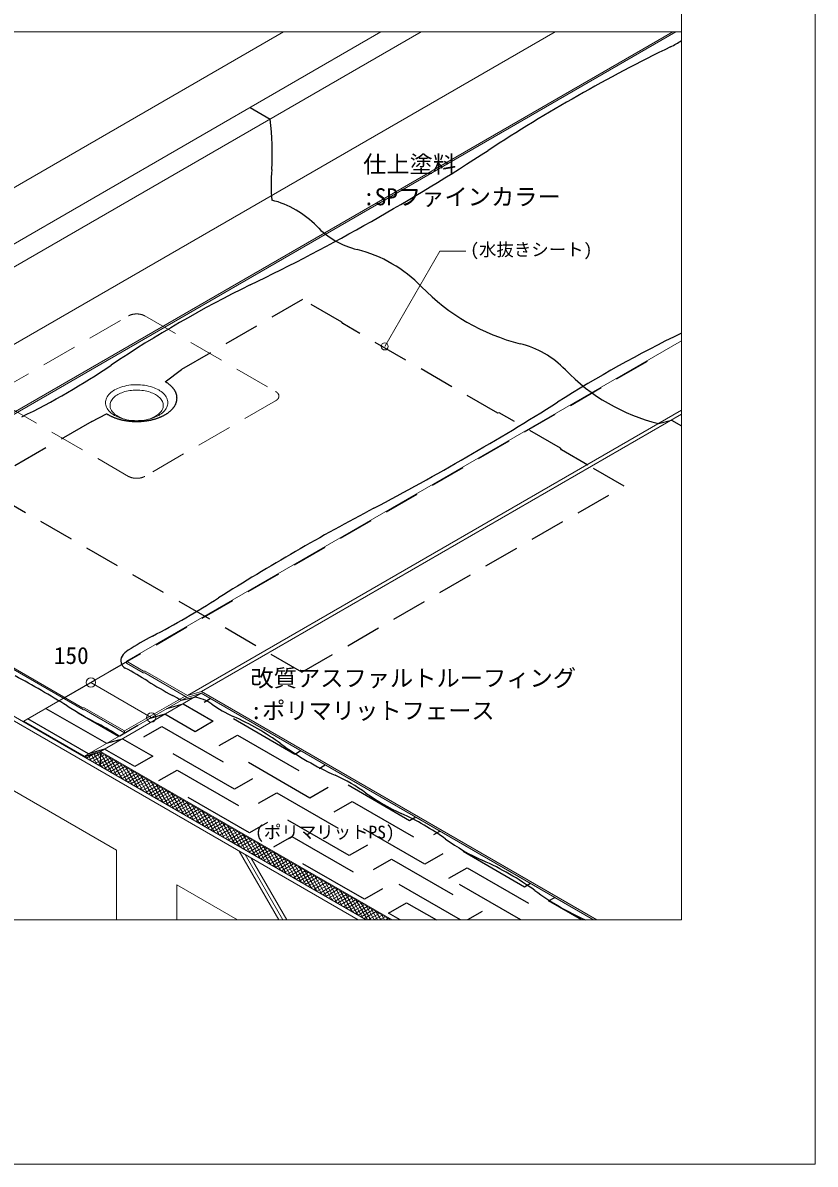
# Model space of a CAD drawing. Units: millimetres, scale not verified. Extents: x -2625 to 2625, y -3712 to 3713.
# Drawn here: x 922 to 2625, y -3712 to -1260 of the extents above; entities that cross this region are included whole.
import ezdxf
from ezdxf.enums import TextEntityAlignment as Align

# ---------------------------------------------------------------- set-up
doc = ezdxf.new("R2010")
doc.units = ezdxf.units.MM
doc.header["$LTSCALE"] = 6
doc.linetypes.add('USER1', pattern=[19.05, 12.7, -6.35])
doc.linetypes.add('USER3', pattern=[38.1, 25.4, -12.7])
for name, color, linetype, lineweight in [('0-0_0', 7, 'Continuous', 18), ('0-1_WAKU', 7, 'Continuous', 18), ('0-2_KUTAI', 3, 'Continuous', 18), ('0-3_MOJI', 7, 'Continuous', 18), ('0-4_bousui', 1, 'Continuous', 18), ('0-5_HATCH', 9, 'Continuous', 18), ('0-7_KANAMONO', 4, 'Continuous', 18), ('0-8_SUNPO', 7, 'Continuous', 18), ('0-9_RIDOREN', 6, 'Continuous', 18)]:
    doc.layers.add(name, color=color, linetype=linetype, lineweight=lineweight)
for name, color, linetype in [('0-6_bousui2', 7, 'USER1'), ('0-A_bousui3', 7, 'USER3'), ('0-B_bousui4', 7, 'Continuous')]:
    doc.layers.add(name, color=color, linetype=linetype)
doc.styles.add('ＭＳ ゴシック', font='')
doc.styles.get('ＭＳ ゴシック').set_extended_font_data('MS Gothic')

msp = doc.modelspace()

# ---------------------------------------------------------------- linework, layer by layer
at = {"layer": '0-0_0'}
msp.add_line((-2270, -1279.058), (2337.5, -1279.058), dxfattribs=at)
msp.add_lwpolyline([(-2625, -3712.391), (2625, -3712.391), (2625, 3712.609), (-2625, 3712.609)], close=True, dxfattribs=at)
at = {"layer": '0-1_WAKU'}
msp.add_lwpolyline([(-2270, 3037.609), (2337.5, 3037.609), (2337.5, -3187.391), (-2270, -3187.391)], close=True, dxfattribs=at)
at = {"layer": '0-2_KUTAI'}
for q in [(1252.884, -3187.391), (1382.788, -3187.391)]:
    msp.add_line((1252.884, -3112.391), q, dxfattribs=at)
msp.add_lwpolyline([(1642.596, -3187.391), (213.654, -2362.391), (213.654, -2182.391), (83.75, -2107.391), (83.75, -2437.391), (1122.98, -3037.391), (1122.98, -3187.391)], dxfattribs=at)
at = {"layer": '0-3_MOJI'}
for p in [(1699.58, -1955.174), (1874.166, -1750.209)]:
    msp.add_line(p, (1817.916, -1750.209), dxfattribs=at)
msp.add_circle((1699.58, -1955.174), 7.5, dxfattribs=at)
at = {"layer": '0-4_bousui'}
for p, q in [((433.624, -2055.391), (1778.273, -1279.058)), ((435.356, -2220.391), (2065.793, -1279.058)), ((561.796, -2293.391), (2318.673, -1279.058)), ((561.796, -2297.391), (2325.601, -1279.058)), ((1144.29, -2631.695), (2337.5, -1942.795)), ((1275.507, -2705.453), (2337.5, -2092.311)), ((1305.529, -2696.786), (2337.5, -2100.977)), ((213.654, -2352.391), (1659.916, -3187.391)), ((1144.29, -2635.695), (1144.29, -2631.695)), ((923.795, -2760.391), (1010.397, -2710.391)), ((1053.926, -2835.523), (1273.897, -2708.523)), ((1088.567, -2825.523), (1305.073, -2700.523)), ((1140.529, -2781.523), (1270.432, -2706.523)), ((923.795, -2762.391), (923.795, -2760.391)), ((1140.529, -2785.523), (1140.529, -2781.523)), ((1088.339, -2857.391), (1088.339, -2827.391))]:
    msp.add_line(p, q, dxfattribs=at)
for points in [[(1140.529, -2781.523), (1053.698, -2731.391), (1050.234, -2731.391), (478.658, -2401.391), (476.925, -2398.391), (301.988, -2297.391)], [(1140.529, -2785.523), (1053.698, -2735.391), (1051.966, -2736.391), (473.461, -2402.391), (473.461, -2400.391), (301.988, -2301.391)], [(2155.283, -3187.391), (1305.529, -2696.786), (1275.507, -2705.453), (1184.53, -2652.927), (1181.066, -2652.927), (1144.29, -2631.695)], [(2148.354, -3187.391), (1305.073, -2700.523), (1275.051, -2709.19), (1183.602, -2656.391), (1180.138, -2656.391), (1144.29, -2635.695)], [(1715.342, -3187.391), (1088.567, -2825.523), (1053.926, -2835.523), (923.795, -2760.391)], [(1711.878, -3187.391), (1088.339, -2827.391), (1053.698, -2837.391), (923.795, -2762.391)], [(1053.698, -2837.391), (1088.339, -2827.391), (1711.878, -3187.391)]]:
    msp.add_lwpolyline(points, dxfattribs=at)
for centre, radius, start, end in [((1131.288, -2080.194), 32.963, 133.82578, 154.85996), ((1143.899, -2092.937), 50.889, 119.4236, 134.13461), ((1147.177, -2096.375), 43.437, 119.4236, 134.13461), ((1156.505, -2114.782), 76.11, 108.45497, 119.61063), ((1157.937, -2115.021), 64.964, 108.45497, 119.61063), ((1163.9, -2136.822), 99.357, 98.4225, 108.47645), ((1164.249, -2133.834), 84.807, 98.4225, 108.47645), ((1166.109, -2149.757), 112.477, 89.91198, 98.57049), ((1166.134, -2144.875), 96.005, 89.91198, 98.57049), ((1166.189, -2153.336), 116.056, 81.56327, 89.95426), ((1166.203, -2147.93), 99.06, 81.56327, 89.95426), ((1168.385, -2133.538), 84.504, 71.50548, 81.59557), ((1168.746, -2136.475), 99.002, 71.50548, 81.59557), ((1174.683, -2114.895), 64.826, 60.37751, 71.5569), ((1176.124, -2114.634), 75.949, 60.37751, 71.5569), ((1185.065, -2096.804), 43.968, 45.95476, 60.48703), ((1188.288, -2093.439), 51.512, 45.95476, 60.48703), ((1201.176, -2080.265), 33.082, 25.17845, 46.13581), ((1122.83, -2076.078), 23.558, 155.18299, 179.73157), ((1122.911, -2075.839), 23.639, 180.31103, 204.77441), ((1129.262, -2081.782), 20.177, 180.31103, 204.77441), ((1129.194, -2081.986), 20.108, 155.18299, 179.73157), ((1136.413, -2085.499), 28.136, 133.82578, 154.85996), ((1196.066, -2085.559), 28.238, 25.17845, 46.13581), ((1203.301, -2082.001), 20.177, 0.31103, 24.77441), ((1203.37, -2081.797), 20.108, 335.18299, 359.73157), ((1209.652, -2076.096), 23.639, 0.31103, 24.77441), ((1209.733, -2075.857), 23.558, 335.18299, 359.73157), ((1131.387, -2071.671), 33.082, 205.17845, 226.13581), ((1144.275, -2058.496), 51.512, 225.95476, 240.48703), ((1136.497, -2078.224), 28.238, 205.17845, 226.13581), ((1147.498, -2066.979), 43.968, 225.95476, 240.48703), ((1156.439, -2037.302), 75.949, 240.37751, 251.5569), ((1157.881, -2048.888), 64.826, 240.37751, 251.5569), ((1174.626, -2048.762), 64.964, 288.45497, 299.61063), ((1176.058, -2037.154), 76.11, 288.45497, 299.61063), ((1185.386, -2067.408), 43.437, 299.4236, 314.13461), ((1188.664, -2058.999), 50.889, 299.4236, 314.13461), ((1196.15, -2078.284), 28.136, 313.82578, 334.85996), ((1201.275, -2071.741), 32.963, 313.82578, 334.85996), ((1163.817, -2015.46), 99.002, 251.50548, 261.59557), ((1164.178, -2030.245), 84.504, 251.50548, 259.06903), ((1166.374, -1998.599), 116.056, 261.56327, 269.95426), ((1166.454, -2002.178), 112.477, 269.91198, 278.57049), ((1168.663, -2015.114), 99.357, 278.4225, 288.47645), ((1168.315, -2029.949), 84.807, 280.92881, 288.47645)]:
    msp.add_arc(centre, radius, start, end, dxfattribs=at)
at = {"layer": '0-5_HATCH'}
for p, q in [((1058.548, -2840.191), (1056.47, -2836.591)), ((1058.357, -2840.081), (1072.334, -2832.012)), ((1069.547, -2846.541), (1062.755, -2834.777)), ((1064.707, -2843.747), (1090.688, -2828.747)), ((1080.545, -2852.891), (1069.039, -2832.963)), ((1071.057, -2847.414), (1097.038, -2832.414)), ((1091.544, -2859.241), (1075.324, -2831.149)), ((1077.407, -2851.08), (1103.388, -2836.08)), ((1102.542, -2865.591), (1081.609, -2829.334)), ((1083.757, -2854.746), (1109.738, -2839.746)), ((1113.541, -2871.941), (1087.894, -2827.52)), ((1090.107, -2858.412), (1116.088, -2843.412)), ((1124.539, -2878.291), (1098.558, -2833.291)), ((1135.538, -2884.641), (1109.557, -2839.641)), ((1096.457, -2862.078), (1122.438, -2847.078)), ((1102.807, -2865.745), (1128.788, -2850.745)), ((1109.157, -2869.411), (1135.138, -2854.411)), ((1115.507, -2873.077), (1141.488, -2858.077)), ((1146.536, -2890.991), (1120.556, -2845.991)), ((1121.857, -2876.743), (1147.838, -2861.743)), ((1128.207, -2880.409), (1154.188, -2865.409)), ((1157.535, -2897.341), (1131.554, -2852.341)), ((1134.557, -2884.075), (1160.538, -2869.075)), ((1168.533, -2903.691), (1142.553, -2858.691)), ((1179.532, -2910.041), (1153.551, -2865.041)), ((1140.907, -2887.742), (1166.888, -2872.742)), ((1147.257, -2891.408), (1173.238, -2876.408)), ((1153.607, -2895.074), (1179.588, -2880.074)), ((1159.957, -2898.74), (1185.938, -2883.74)), ((1190.53, -2916.391), (1164.55, -2871.391)), ((1166.307, -2902.406), (1192.288, -2887.406)), ((1172.657, -2906.072), (1198.638, -2891.072)), ((1201.529, -2922.741), (1175.548, -2877.741)), ((1212.527, -2929.091), (1186.547, -2884.091)), ((1223.526, -2935.441), (1197.545, -2890.441)), ((1179.007, -2909.739), (1204.988, -2894.739)), ((1185.357, -2913.405), (1211.338, -2898.405)), ((1191.707, -2917.071), (1217.688, -2902.071)), ((1198.057, -2920.737), (1224.038, -2905.737)), ((1204.407, -2924.403), (1230.388, -2909.403)), ((1234.524, -2941.791), (1208.544, -2896.791)), ((1210.757, -2928.069), (1236.738, -2913.069)), ((1217.107, -2931.736), (1243.088, -2916.736)), ((1245.523, -2948.141), (1219.542, -2903.141)), ((1256.522, -2954.491), (1230.541, -2909.491)), ((1267.52, -2960.841), (1241.539, -2915.841)), ((1223.457, -2935.402), (1249.438, -2920.402)), ((1229.807, -2939.068), (1255.788, -2924.068)), ((1236.157, -2942.734), (1262.138, -2927.734)), ((1242.507, -2946.4), (1268.488, -2931.4)), ((1248.857, -2950.067), (1274.838, -2935.067)), ((1278.519, -2967.191), (1252.538, -2922.191)), ((1255.207, -2953.733), (1281.188, -2938.733)), ((1261.557, -2957.399), (1287.538, -2942.399)), ((1289.517, -2973.541), (1263.536, -2928.541)), ((1300.516, -2979.891), (1274.535, -2934.891)), ((1311.514, -2986.241), (1285.533, -2941.241)), ((1267.907, -2961.065), (1293.888, -2946.065)), ((1274.257, -2964.731), (1300.238, -2949.731)), ((1280.607, -2968.397), (1306.588, -2953.397)), ((1286.957, -2972.064), (1312.938, -2957.064)), ((1293.307, -2975.73), (1319.288, -2960.73)), ((1322.513, -2992.591), (1296.532, -2947.591)), ((1299.657, -2979.396), (1325.638, -2964.396)), ((1333.511, -2998.941), (1307.53, -2953.941)), ((1344.51, -3005.291), (1318.529, -2960.291)), ((1355.508, -3011.641), (1329.527, -2966.641)), ((1306.007, -2983.062), (1331.988, -2968.062)), ((1312.357, -2986.728), (1338.338, -2971.728)), ((1318.707, -2990.394), (1344.688, -2975.394)), ((1325.057, -2994.061), (1351.038, -2979.061)), ((1331.407, -2997.727), (1357.388, -2982.727)), ((1337.757, -3001.393), (1363.738, -2986.393)), ((1366.507, -3017.991), (1340.526, -2972.991)), ((1344.107, -3005.059), (1370.088, -2990.059)), ((1377.505, -3024.341), (1351.525, -2979.341)), ((1388.504, -3030.691), (1362.523, -2985.691)), ((1399.502, -3037.041), (1373.522, -2992.041)), ((1350.457, -3008.725), (1376.438, -2993.725)), ((1356.807, -3012.391), (1382.788, -2997.391)), ((1363.157, -3016.058), (1389.138, -3001.058)), ((1369.507, -3019.724), (1395.488, -3004.724)), ((1375.857, -3023.39), (1401.838, -3008.39)), ((1382.207, -3027.056), (1408.188, -3012.056)), ((1410.501, -3043.391), (1384.52, -2998.391)), ((1388.557, -3030.722), (1414.538, -3015.722)), ((1421.499, -3049.741), (1395.519, -3004.741)), ((1432.498, -3056.091), (1406.517, -3011.091)), ((1471.839, -3187.391), (1386.46, -3039.512)), ((1394.907, -3034.389), (1420.888, -3019.389)), ((1401.257, -3038.055), (1427.238, -3023.055)), ((1407.607, -3041.721), (1433.588, -3026.721)), ((1413.957, -3045.387), (1439.938, -3030.387)), ((1443.496, -3062.441), (1417.516, -3017.441)), ((1420.307, -3049.053), (1446.288, -3034.053)), ((1426.657, -3052.719), (1452.638, -3037.719)), ((1454.495, -3068.791), (1428.514, -3023.791)), ((1465.493, -3075.141), (1439.513, -3030.141)), ((1476.492, -3081.491), (1450.511, -3036.491)), ((1480.499, -3187.391), (1399.45, -3047.012)), ((1489.159, -3187.391), (1412.441, -3054.512)), ((1433.007, -3056.386), (1458.988, -3041.386)), ((1439.357, -3060.052), (1465.338, -3045.052)), ((1445.707, -3063.718), (1471.688, -3048.718)), ((1452.057, -3067.384), (1478.038, -3052.384)), ((1458.407, -3071.05), (1484.388, -3056.05)), ((1487.491, -3087.841), (1461.51, -3042.841)), ((1464.757, -3074.716), (1490.738, -3059.716)), ((1471.107, -3078.383), (1497.088, -3063.383)), ((1498.489, -3094.191), (1472.508, -3049.191)), ((1509.488, -3100.541), (1483.507, -3055.541)), ((1520.486, -3106.891), (1494.505, -3061.891)), ((1477.457, -3082.049), (1503.438, -3067.049)), ((1483.807, -3085.715), (1509.788, -3070.715)), ((1490.157, -3089.381), (1516.138, -3074.381)), ((1496.507, -3093.047), (1522.488, -3078.047)), ((1502.857, -3096.713), (1528.838, -3081.713)), ((1531.485, -3113.241), (1505.504, -3068.241)), ((1509.207, -3100.38), (1535.188, -3085.38)), ((1515.557, -3104.046), (1541.538, -3089.046)), ((1542.483, -3119.591), (1516.502, -3074.591)), ((1553.482, -3125.941), (1527.501, -3080.941)), ((1564.48, -3132.291), (1538.499, -3087.291)), ((1521.907, -3107.712), (1547.888, -3092.712)), ((1528.257, -3111.378), (1554.238, -3096.378)), ((1534.607, -3115.044), (1560.588, -3100.044)), ((1540.957, -3118.711), (1566.938, -3103.711)), ((1547.307, -3122.377), (1573.288, -3107.377)), ((1575.479, -3138.641), (1549.498, -3093.641)), ((1553.657, -3126.043), (1579.638, -3111.043)), ((1560.007, -3129.709), (1585.988, -3114.709)), ((1586.477, -3144.991), (1560.496, -3099.991)), ((1597.476, -3151.341), (1571.495, -3106.341)), ((1608.474, -3157.691), (1582.493, -3112.691)), ((1566.357, -3133.375), (1592.338, -3118.375)), ((1572.707, -3137.041), (1598.688, -3122.041)), ((1579.057, -3140.708), (1605.038, -3125.708)), ((1585.407, -3144.374), (1611.388, -3129.374)), ((1591.757, -3148.04), (1617.738, -3133.04)), ((1619.473, -3164.041), (1593.492, -3119.041)), ((1598.107, -3151.706), (1624.088, -3136.706)), ((1630.471, -3170.391), (1604.491, -3125.391)), ((1641.47, -3176.741), (1615.489, -3131.741)), ((1652.468, -3183.091), (1626.488, -3138.091)), ((1604.457, -3155.372), (1630.438, -3140.372)), ((1610.807, -3159.038), (1636.788, -3144.038)), ((1617.157, -3162.705), (1643.138, -3147.705)), ((1623.507, -3166.371), (1649.488, -3151.371)), ((1629.857, -3170.037), (1655.838, -3155.037)), ((1636.207, -3173.703), (1662.188, -3158.703)), ((1662.283, -3187.391), (1637.486, -3144.441)), ((1642.557, -3177.369), (1668.538, -3162.369)), ((1669.616, -3187.391), (1648.485, -3150.791)), ((1676.948, -3187.391), (1659.483, -3157.141)), ((1684.28, -3187.391), (1670.482, -3163.491)), ((1648.907, -3181.036), (1674.888, -3166.036)), ((1655.257, -3184.702), (1681.238, -3169.702)), ((1663.298, -3187.391), (1687.588, -3173.368)), ((1675.998, -3187.391), (1693.938, -3177.034)), ((1691.613, -3187.391), (1681.48, -3169.841)), ((1688.698, -3187.391), (1700.288, -3180.7)), ((1698.945, -3187.391), (1692.479, -3176.191)), ((1701.398, -3187.391), (1706.638, -3184.366)), ((1706.277, -3187.391), (1703.477, -3182.541))]:
    msp.add_line(p, q, dxfattribs=at)
at = {"layer": '0-6_bousui2'}
for p, q in [((1523.084, -1854.391), (1262.815, -2004.658)), ((1010.397, -2710.391), (2294.199, -1969.188)), ((1227.662, -2030.83), (1262.815, -2004.658)), ((1069.748, -2116.125), (1101.617, -2099.726)), ((1069.748, -2116.125), (830.264, -2254.391)), ((1521.352, -2655.391), (830.264, -2256.391)), ((1521.352, -2655.391), (2214.172, -2255.391))]:
    msp.add_line(p, q, dxfattribs=at)
msp.add_lwpolyline([(2214.172, -2255.391), (2136.458, -2210.523), (2079.505, -2177.641), (2077.34, -2173.891), (1945.949, -2098.033), (1942.992, -2098.825), (1609.254, -1906.141), (1607.522, -1903.141), (1523.084, -1854.391)], dxfattribs=at)
for centre, radius, start, end in [((1195.277, -2088.25), 65.924, 45.86539, 60.5764), ((1211.613, -2071.743), 42.701, 25.14004, 46.17422), ((1222.57, -2066.411), 30.517, 0.26843, 24.81701), ((1211.485, -2060.701), 42.856, 313.86419, 334.82155), ((1222.465, -2066.102), 30.622, 335.22559, 359.68897), ((1137.287, -2044.286), 65.924, 237.24271, 240.5764), ((1153.617, -2015.987), 98.595, 240.38937, 251.54503), ((1179.032, -2016.179), 98.386, 288.4431, 299.62249), ((1194.79, -2043.635), 66.73, 299.51297, 314.04524), ((1163.196, -1987.436), 128.711, 251.52355, 261.5775), ((1166.058, -1970.679), 145.706, 261.42951, 270.08802), ((1166.162, -1966.042), 150.343, 270.04574, 278.43673), ((1169.474, -1987.885), 128.251, 278.40443, 288.49452)]:
    msp.add_arc(centre, radius, start, end, dxfattribs=at)
at = {"layer": '0-7_KANAMONO'}
for p, q in [((460.27, -1869.043), (1482.154, -1279.058)), ((563.443, -1930.342), (1691.501, -1279.058))]:
    msp.add_line(p, q, dxfattribs=at)
at = {"layer": '0-8_SUNPO'}
for q in [(1115.976, -2649.698), (1197.853, -2752.427)]:
    msp.add_line((1067.949, -2677.427), q, dxfattribs=at)
for centre in [(1067.949, -2677.427), (1197.853, -2752.427)]:
    msp.add_circle(centre, 10, dxfattribs=at)
at = {"layer": '0-9_RIDOREN', "linetype": 'USER1'}
for p, q in [((867.503, -2051.891), (1148.961, -1889.391)), ((1183.602, -1889.391), (1465.06, -2051.891)), ((1148.961, -2234.391), (867.503, -2071.891)), ((1465.06, -2071.891), (1183.602, -2234.391))]:
    msp.add_line(p, q, dxfattribs=at)
for centre, radius, start, end in [((1162.708, -1913.58), 27.822, 108.45497, 119.61063), ((1165.411, -1921.637), 36.32, 98.4225, 108.47645), ((1166.219, -1926.365), 41.116, 89.91198, 98.57049), ((1166.248, -1927.673), 42.424, 81.56327, 89.95426), ((1167.183, -1921.51), 36.19, 71.50548, 81.59557), ((1169.879, -1913.526), 27.763, 60.37751, 71.5569), ((1455.784, -2068.278), 18.83, 45.95476, 60.48703), ((1460.496, -2063.462), 12.093, 25.17845, 46.13581), ((1463.594, -2061.938), 8.641, 0.31103, 24.77441), ((1455.922, -2055.689), 18.602, 299.4236, 314.13461), ((1460.532, -2060.347), 12.05, 313.82578, 334.85996), ((1463.623, -2061.851), 8.611, 335.18299, 359.73157), ((1162.684, -2210.257), 27.763, 240.37751, 251.5569), ((1165.381, -2202.273), 36.19, 251.50548, 261.59557), ((1166.316, -2196.11), 42.424, 261.56327, 269.95426), ((1166.345, -2197.418), 41.116, 269.91198, 278.57049), ((1167.152, -2202.146), 36.32, 278.4225, 288.47645), ((1169.855, -2210.203), 27.822, 288.45497, 299.61063)]:
    msp.add_arc(centre, radius, start, end, dxfattribs=at)
at = {"layer": '0-A_bousui3'}
for points in [[(1519.415, -2824.273), (1506.424, -2831.773), (1311.569, -2719.273), (1324.559, -2711.773)], [(971.426, -2732.891), (1101.558, -2808.023), (1136.199, -2798.023), (1201.15, -2835.523), (1162.179, -2858.023), (1097.227, -2820.523), (1062.586, -2830.523), (932.455, -2755.391)], [(1166.509, -2770.523), (1168.911, -2769.83), (1129.94, -2792.33), (1127.538, -2793.023), (1040.708, -2742.891)], [(1231.461, -2733.023), (1266.102, -2723.023), (1331.054, -2760.523), (1292.083, -2783.023), (1227.131, -2745.523), (1192.49, -2755.523)], [(1766.232, -2966.773), (1753.242, -2974.273), (1558.386, -2861.773), (1571.376, -2854.273)], [(2013.049, -3109.273), (2000.059, -3116.773), (1805.203, -3004.273), (1818.194, -2996.773)], [(1862.566, -3187.391), (1675.299, -3079.273), (1714.27, -3056.773), (1909.126, -3169.273), (1877.744, -3187.391)], [(1992.47, -3187.391), (1837.679, -3098.023), (1876.65, -3075.523), (2070.412, -3187.391)], [(2122.374, -3187.391), (2052.02, -3146.773), (2065.011, -3139.273)], [(1732.662, -3187.391), (1707.775, -3173.023), (1746.746, -3150.523), (1810.605, -3187.391)]]:
    msp.add_lwpolyline(points, dxfattribs=at)
for points in [[(1181.665, -2794.273), (1220.636, -2771.773), (1415.492, -2884.273), (1376.521, -2906.773)], [(1344.045, -2813.023), (1383.016, -2790.523), (1577.871, -2903.023), (1538.9, -2925.523)], [(1214.141, -2888.023), (1253.112, -2865.523), (1447.968, -2978.023), (1408.997, -3000.523)], [(1428.482, -2936.773), (1467.453, -2914.273), (1662.309, -3026.773), (1623.338, -3049.273)], [(1590.862, -2955.523), (1629.833, -2933.023), (1824.689, -3045.523), (1785.718, -3068.023)], [(1460.958, -3030.523), (1499.929, -3008.023), (1694.785, -3120.523), (1655.814, -3143.023)]]:
    msp.add_lwpolyline(points, close=True, dxfattribs=at)
at = {"layer": '0-B_bousui4'}
for p, q in [((1410.028, -1441.567), (1453.414, -1466.616)), ((1261.679, -2715.577), (1290.497, -2708.939))]:
    msp.add_line(p, q, dxfattribs=at)
msp.add_lwpolyline([(2288.015, -2120.88), (2316.027, -2113.375), (2337.5, -2125.773)], dxfattribs=at)
for centre, radius, start, end in [((2227.437, -1134.024), 197.226, 296.07837, 303.92163), ((3936.452, -4625.895), 3690.434, 116.07837, 123.08197), ((920.605, -1536.545), 537.379, 355.88682, 7.47713), ((-609.612, 2347.902), 4634.261, 295.84216, 303.11335), ((1913.318, -1607.933), 457.898, 175.88682, 184.11318), ((1406.699, -1838.812), 204.225, 44.06673, 75.85734), ((1684.707, -1569.716), 182.686, 224.06673, 255.93327), ((1569.4, -2029.906), 291.729, 44.06673, 75.93327), ((2518.523, -4086.982), 2520.678, 116.07837, 123.92163), ((2098.8, -1517.477), 445.053, 224.06673, 255.93327), ((3570.548, -4452.672), 2811.064, 116.01722, 122.23289), ((1940.894, -2147.677), 204.628, 44.06673, 75.93327), ((205.507, -647.655), 1624.079, 296.07837, 303.92163), ((2390.296, -1712.681), 420.818, 224.06673, 255.93327), ((-1049.487, 2874.488), 5851.037, 297.76711, 302.23289), ((3981.043, -6680.049), 4946.898, 117.76711, 122.23289), ((217.31, -710.944), 2109.723, 297.76711, 302.23289), ((1560.553, -3262.18), 773.522, 117.76711, 122.23289), ((1150.248, -2630.454), 18.017, 147.76711, 242.23289), ((1170.133, -2642.992), 41.525, 122.23289, 147.76711), ((806.268, -3283.778), 720.329, 57.76711, 62.23289), ((25.924, -4314.996), 1871.218, 58.0308, 61.9692), ((1607.857, -2012.495), 782.57, 237.76711, 242.23289), ((1116.217, -2946.273), 272.727, 57.76711, 62.23289), ((1281.432, -2787.55), 79.132, 54.00734, 83.42182), ((1610.829, -1775.582), 1122.199, 238.0308, 241.9692), ((1477.899, -2517.064), 255.176, 234.00734, 245.99266), ((725.602, -3438.296), 761.48, 58.0308, 61.9692), ((1143.86, -3267.067), 565.852, 54.00734, 65.99266), ((1856.301, -2286.213), 646.438, 234.00734, 245.99266), ((1444.756, -3210.24), 365.093, 54.00734, 65.99266), ((1905.711, -2575.618), 419.269, 234.00734, 245.99266), ((1520.46, -3440.607), 527.633, 54.00734, 65.99266), ((2090.14, -2656.3), 441.734, 234.00734, 245.99266), ((1659.065, -3624.176), 617.799, 54.00734, 65.99266), ((2377.169, -2635.524), 604.129, 234.00734, 245.99266)]:
    msp.add_arc(centre, radius, start, end, dxfattribs=at)

# ---------------------------------------------------------------- texts
at = {"layer": '0-3_MOJI', "style": 'ＭＳ ゴシック'}
for s, height, p in [('仕上塗料', 36.66, (1653.17, -1592.855)), (':SPファインカラー', 36.66, (1653.17, -1662.855)), ('(水抜きシート)', 27.49, (1883.541, -1768.959)), ('改質アスファルトルーフィング', 36.66, (1410.956, -2697.065)), (':ポリマリットフェース', 36.66, (1410.956, -2767.065)), ('(ポリマリットPS)', 27.49, (1421.139, -3020.776))]:
    msp.add_text(s, height=height, dxfattribs=at).set_placement(p, align=Align.BOTTOM_LEFT)
at = {"layer": '0-8_SUNPO', "style": 'ＭＳ ゴシック'}
msp.add_text('150', height=36.66, dxfattribs=at).set_placement((988.394, -2648.554), align=Align.BOTTOM_LEFT)

doc.saveas('drawing.dxf')
